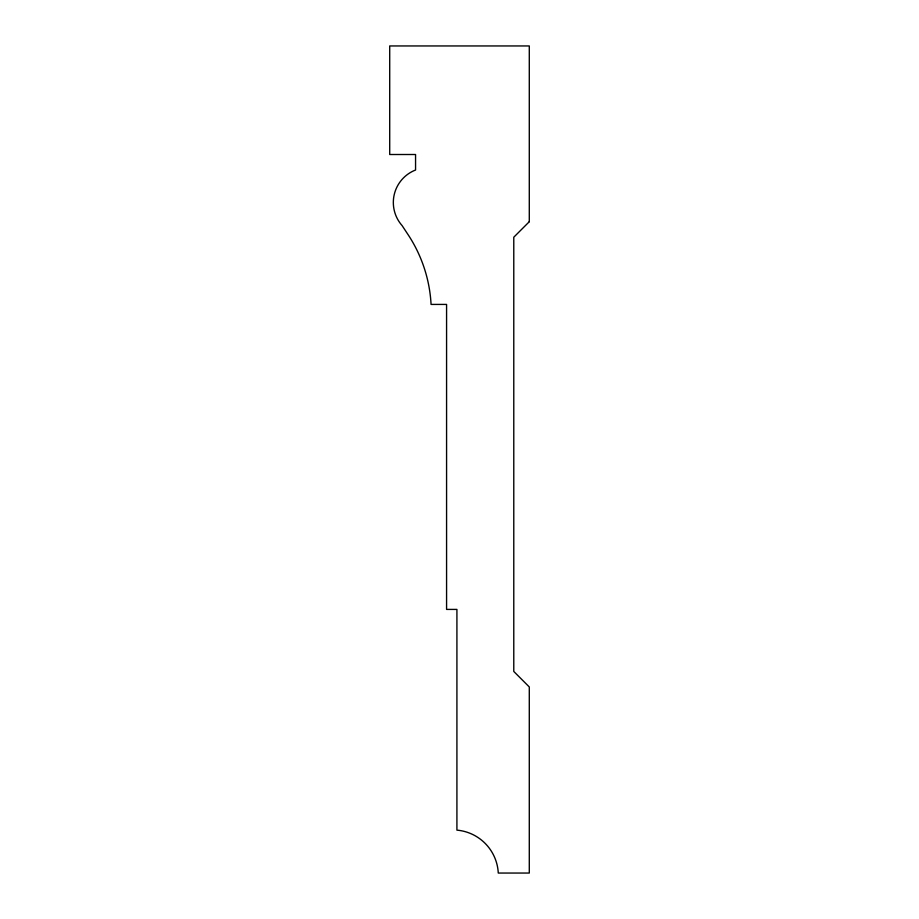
<?xml version="1.0" encoding="UTF-8"?>
<svg xmlns="http://www.w3.org/2000/svg" width="919" height="919" viewBox="0 0 919 919"><rect width="100%" height="100%" fill="white"/><g stroke="black" fill="none" stroke-linecap="round" stroke-linejoin="round"><path stroke-width="1.38" d="M529.287 221.709L513.778 237.217L513.778 671.444L529.287 686.952L529.287 873.05L498.27 873.05A45.41 45.41 0 0 0 456.915 830.133L456.915 609.412L446.577 609.412L446.577 304.419L431.068 304.419A140.251 140.251 0 0 0 408.714 235.62L402.097 225.592A34.83 34.83 0 0 1 415.56 170.015L415.56 154.507L389.713 154.507L389.713 45.95L529.287 45.95L529.287 221.709"/></g></svg>
